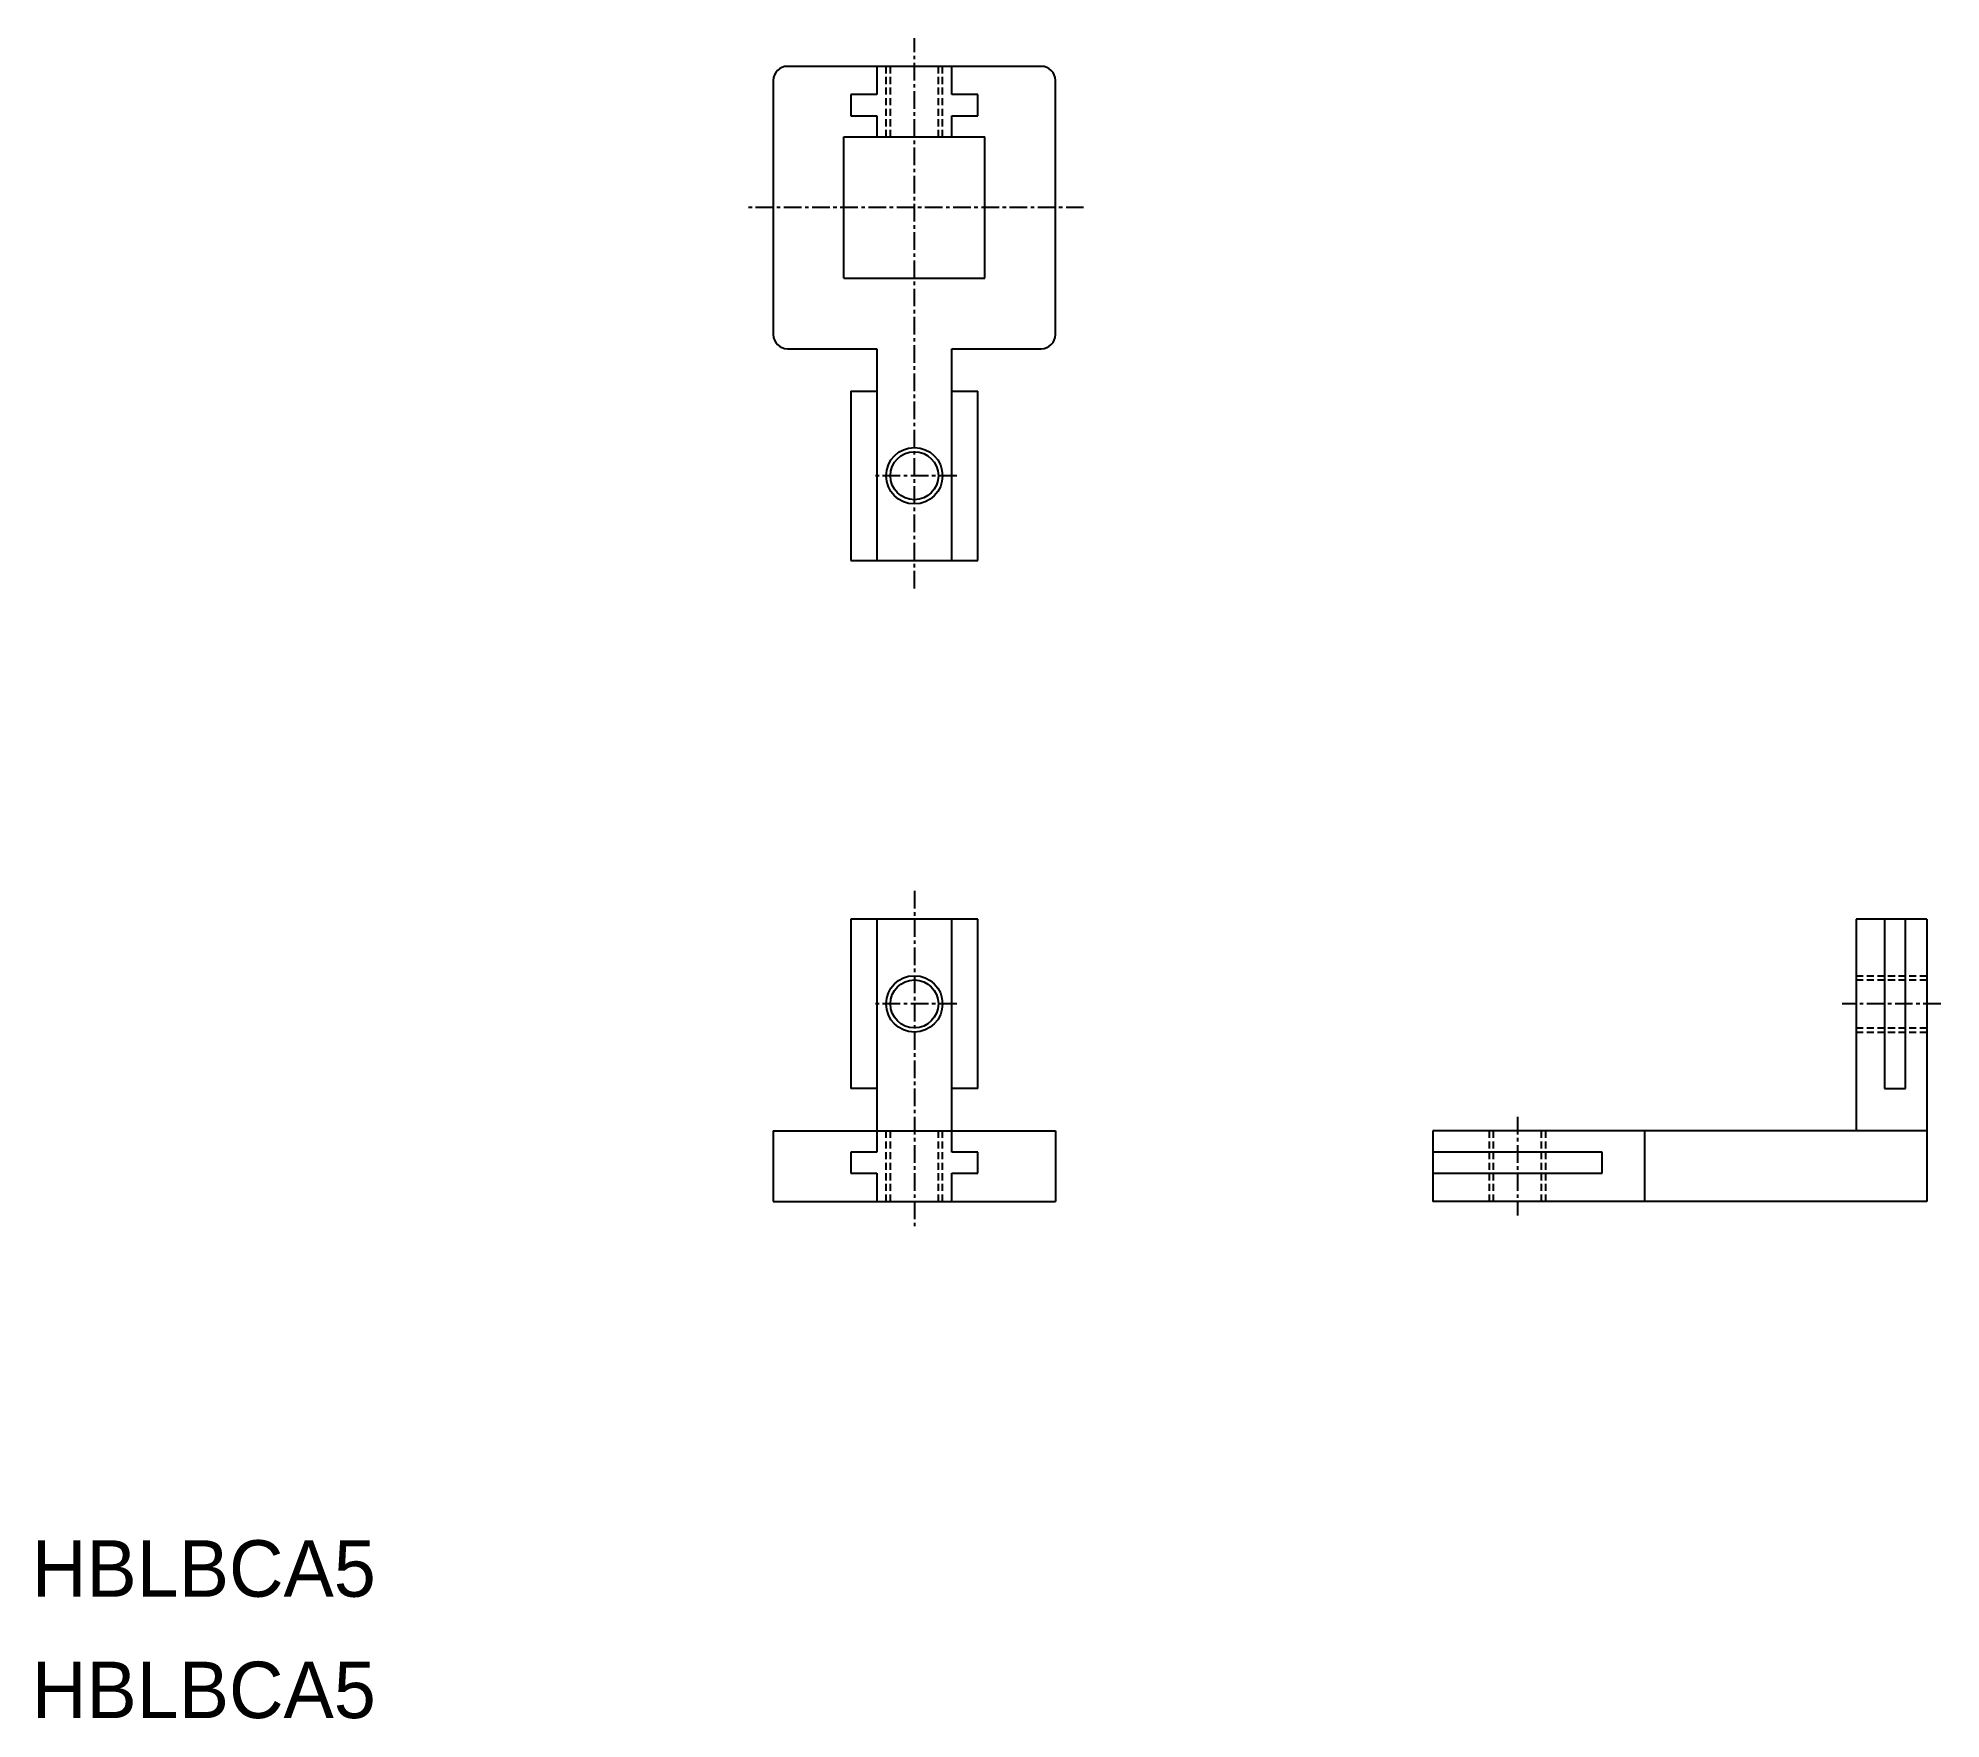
# Model space of a CAD drawing. Extents: x 0 to 135, y 0 to 119.
import ezdxf

# ---------------------------------------------------------------- set-up
doc = ezdxf.new("R2010")
doc.units = 0
doc.linetypes.add('CENTER', pattern=[2, 1.25, -0.25, 0.25, -0.25])
doc.linetypes.add('DASHED', pattern=[0.75, 0.5, -0.25])
doc.layers.get('0').update_dxf_attribs({"linetype": 'CONTINUOUS'})
doc.layers.add('CENTER', color=1, linetype='CENTER')

msp = doc.modelspace()

# ---------------------------------------------------------------- linework, layer by layer
at = {"color": 7, "linetype": 'CONTINUOUS'}
for p, q in [((52.55, 116.02), (52.55, 98.02)), ((71.55, 117.02), (53.55, 117.02)), ((59.9, 117.02), (59.9, 115.02)), ((65.2, 115.02), (65.2, 117.02)), ((72.55, 98.02), (72.55, 116.02)), ((58.05, 115.02), (58.05, 113.52)), ((59.9, 115.02), (58.05, 115.02)), ((67.05, 115.02), (65.2, 115.02)), ((67.05, 113.52), (67.05, 115.02)), ((58.05, 113.52), (59.9, 113.52)), ((59.9, 113.52), (59.9, 112.02)), ((65.2, 112.02), (65.2, 113.52)), ((65.2, 113.52), (67.05, 113.52)), ((57.55, 112.02), (67.55, 112.02)), ((57.55, 102.02), (57.55, 112.02)), ((67.55, 102.02), (67.55, 112.02)), ((57.55, 102.02), (67.55, 102.02)), ((53.55, 97.02), (59.9, 97.02)), ((59.9, 97.02), (59.9, 82.02)), ((65.2, 82.02), (65.2, 97.02)), ((65.2, 97.02), (71.55, 97.02)), ((58.05, 94.02), (58.05, 82.02)), ((58.05, 94.02), (59.9, 94.02)), ((65.2, 94.02), (67.05, 94.02)), ((67.05, 82.02), (67.05, 94.02)), ((58.05, 82.02), (67.05, 82.02)), ((67.05, 56.6), (58.05, 56.6)), ((58.05, 56.6), (58.05, 44.6)), ((59.9, 56.6), (59.9, 40.1)), ((65.2, 40.1), (65.2, 56.6)), ((67.05, 44.6), (67.05, 56.6)), ((134.31, 56.6), (129.31, 56.6)), ((129.31, 56.6), (129.31, 41.6)), ((131.31, 56.6), (131.31, 44.6)), ((132.81, 44.6), (132.81, 56.6)), ((134.31, 56.6), (134.31, 36.6)), ((59.9, 44.6), (58.05, 44.6)), ((67.05, 44.6), (65.2, 44.6)), ((131.31, 44.6), (132.81, 44.6)), ((52.55, 41.6), (52.55, 36.6)), ((52.55, 41.6), (72.55, 41.6)), ((72.55, 41.6), (72.55, 36.6)), ((99.31, 41.6), (99.31, 36.6)), ((134.31, 41.6), (99.31, 41.6)), ((114.31, 41.6), (114.31, 36.6)), ((59.9, 40.1), (58.05, 40.1)), ((58.05, 40.1), (58.05, 38.6)), ((67.05, 40.1), (65.2, 40.1)), ((67.05, 38.6), (67.05, 40.1)), ((111.31, 40.1), (99.31, 40.1)), ((111.31, 38.6), (111.31, 40.1)), ((58.05, 38.6), (59.9, 38.6)), ((59.9, 38.6), (59.9, 36.6)), ((65.2, 36.6), (65.2, 38.6)), ((65.2, 38.6), (67.05, 38.6)), ((99.31, 38.6), (111.31, 38.6)), ((52.55, 36.6), (72.55, 36.6)), ((134.31, 36.6), (99.31, 36.6))]:
    msp.add_line(p, q, dxfattribs=at)
at = {"color": 3, "linetype": 'DASHED'}
for p, q in [((60.55, 112.02), (60.55, 117.02)), ((60.85, 112.02), (60.85, 117.02)), ((64.25, 112.02), (64.25, 117.02)), ((64.55, 112.02), (64.55, 117.02)), ((129.31, 52.6), (134.31, 52.6)), ((129.31, 52.3), (134.31, 52.3)), ((129.31, 48.9), (134.31, 48.9)), ((129.31, 48.6), (134.31, 48.6)), ((60.55, 36.6), (60.55, 41.6)), ((60.85, 36.6), (60.85, 41.6)), ((64.25, 36.6), (64.25, 41.6)), ((64.55, 36.6), (64.55, 41.6)), ((103.31, 36.6), (103.31, 41.6)), ((103.61, 36.6), (103.61, 41.6)), ((107.01, 36.6), (107.01, 41.6)), ((107.31, 36.6), (107.31, 41.6))]:
    msp.add_line(p, q, dxfattribs=at)
at = {"color": 3, "linetype": 'CONTINUOUS'}
for centre in [(62.55, 88.02), (62.55, 50.6)]:
    msp.add_circle(centre, 2, dxfattribs=at)
at = {"color": 7, "linetype": 'CONTINUOUS'}
for centre in [(62.55, 88.02), (62.55, 50.6)]:
    msp.add_circle(centre, 1.7, dxfattribs=at)
for centre, start, end in [((53.55, 116.02), 90, 180), ((71.55, 116.02), 0, 90), ((53.55, 98.02), 180, 270), ((71.55, 98.02), 270, 0)]:
    msp.add_arc(centre, 1, start, end, dxfattribs=at)
at = {"layer": 'CENTER', "color": 1, "linetype": 'CENTER'}
for p, q in [((62.55, 80.02), (62.55, 119.02)), ((74.55, 107.02), (50.55, 107.02)), ((65.55, 88.02), (59.55, 88.02)), ((62.55, 58.6), (62.55, 34.6)), ((65.55, 50.6), (59.55, 50.6)), ((135.31, 50.6), (128.31, 50.6)), ((105.31, 42.6), (105.31, 35.6))]:
    msp.add_line(p, q, dxfattribs=at)

# ---------------------------------------------------------------- texts
at = {"color": 7, "linetype": 'CONTINUOUS'}
for p in [(0, 8.6), (0, 0)]:
    msp.add_text('HBLBCA5', height=4, dxfattribs=at).set_placement(p)

doc.saveas('drawing.dxf')
